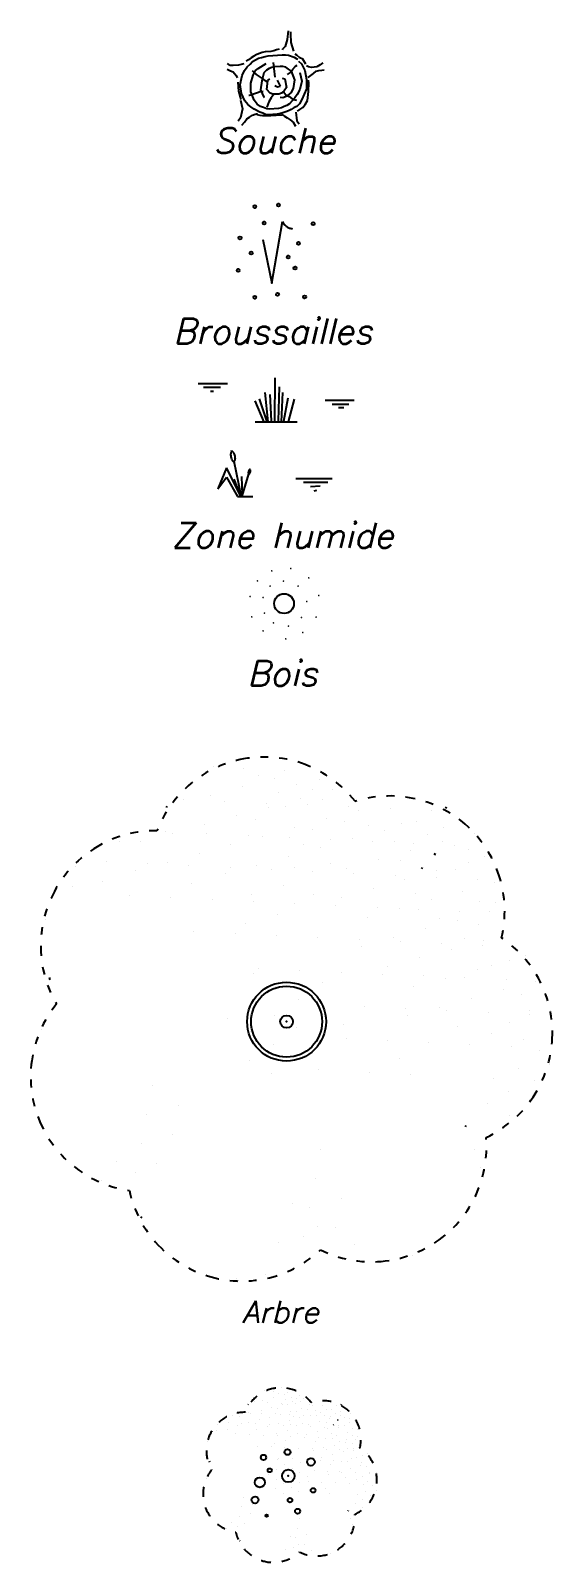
# Model space of a CAD drawing. Header units: metres. Extents: x 9606 to 9900, y 4805 to 4952.
# Drawn here: x 9848.25 to 9854.87, y 4925.73 to 4945.15 of the extents above; entities that cross this region are included whole.
import ezdxf

# ---------------------------------------------------------------- set-up
doc = ezdxf.new("R2010")
doc.units = ezdxf.units.M
doc.header["$LTSCALE"] = 2
doc.header["$PDMODE"] = 32
doc.header["$PDSIZE"] = 0.16
doc.linetypes.add('DOT', pattern=[0.07, 0, -0.07])
doc.layers.add('Végétation', color=3, linetype='Continuous')
doc.layers.add('Végétation texte', color=7, linetype='Continuous')
doc.styles.add('Cotation Alti', font='romans.shx', dxfattribs={"oblique": 13.5, "height": 0.28})

# ---------------------------------------------------------------- blocks, each defined once
blk = doc.blocks.new('Arbre')
for p, q in [((-0.257, 3.346), (-0.257, 3.346)), ((-0.925, 3.239), (-0.925, 3.239)), ((-0.357, 3.123), (-0.357, 3.123)), ((0.132, 3.001), (0.132, 3.001)), ((0.327, 2.942), (0.327, 2.942)), ((0.422, 3.066), (0.422, 3.066)), ((-1.524, 2.714), (-1.513, 2.733)), ((-0.1, 2.903), (-0.1, 2.903)), ((-0.019, 2.731), (-0.019, 2.731)), ((0.46, 2.817), (0.46, 2.817)), ((2.018, 2.703), (2.028, 2.722)), ((-0.393, 2.561), (-0.393, 2.561)), ((0.734, 2.537), (0.734, 2.537)), ((0.323, 2.438), (0.323, 2.438)), ((1.038, 2.492), (1.038, 2.492)), ((1.455, 2.512), (1.455, 2.512)), ((1.785, 2.378), (1.785, 2.378)), ((1.987, 2.467), (1.987, 2.467)), ((-2.118, 2.287), (-2.118, 2.287)), ((0.215, 2.245), (0.215, 2.245)), ((1.374, 2.279), (1.374, 2.279)), ((2.31, 2.185), (2.31, 2.185)), ((-2.677, 1.967), (-2.677, 1.967)), ((0.102, 1.953), (0.102, 1.953)), ((0.56, 2.001), (0.56, 2.001)), ((1.442, 2.038), (1.442, 2.038)), ((1.714, 1.936), (1.725, 1.955)), ((1.891, 2.116), (1.872, 2.126)), ((2.513, 2.096), (2.513, 2.096)), ((-2.33, 1.773), (-2.33, 1.773)), ((-1.203, 1.749), (-1.203, 1.749)), ((2.139, 1.926), (2.139, 1.926)), ((-2.719, 1.712), (-2.719, 1.712)), ((0.344, 1.616), (0.344, 1.616)), ((1.64, 1.623), (1.64, 1.623)), ((2.447, 1.525), (2.447, 1.525)), ((2.644, 1.516), (2.644, 1.516)), ((-3.055, 1.293), (-3.055, 1.293)), ((1.941, 1.302), (1.941, 1.302)), ((2.433, 1.229), (2.433, 1.229)), ((2.256, 1.05), (2.256, 1.05)), ((3.028, 0.845), (3.028, 0.845)), ((2.596, 0.707), (2.596, 0.707)), ((-3.011, 0.559), (-3.002, 0.529)), ((2.974, 0.343), (2.974, 0.343)), ((3.341, 0.137), (3.341, 0.137)), ((-3.101, -0.1), (-3.101, -0.1)), ((2.164, -0.064), (2.164, -0.064)), ((2.595, -0.153), (2.595, -0.153)), ((2.829, -0.006), (2.829, -0.006)), ((3.208, -0.371), (3.208, -0.371)), ((1.432, -0.464), (1.432, -0.464)), ((3.338, -0.545), (3.338, -0.545)), ((2.817, -0.886), (2.817, -0.886)), ((2.553, -1.042), (2.553, -1.042)), ((2.273, -1.315), (2.262, -1.334)), ((2.822, -1.193), (2.822, -1.193)), ((2.376, -1.627), (2.376, -1.627)), ((-2.161, -1.767), (-2.161, -1.767)), ((-1.649, -1.801), (-1.649, -1.801)), ((2.455, -1.848), (2.455, -1.848)), ((-2.351, -2.015), (-2.351, -2.015)), ((0.069, -2.308), (0.069, -2.308)), ((-1.829, -2.485), (-1.849, -2.474)), ((0.392, -2.591), (0.392, -2.591)), ((-0.103, -2.795), (-0.103, -2.795)), ((0.865, -2.831), (0.865, -2.831)), ((1.601, -2.965), (1.601, -2.965)), ((-0.639, -3.254), (-0.639, -3.254))]:
    blk.add_line(p, q)
at = {"color": 0}
for p, q in [((-0.552, 3.206), (-0.552, 3.206)), ((-0.028, 3.181), (-0.028, 3.181)), ((-0.559, 2.977), (-0.559, 2.977)), ((-0.155, 3.087), (-0.155, 3.087)), ((0.581, 2.941), (0.581, 2.941)), ((-1.305, 2.822), (-1.305, 2.822)), ((-0.964, 2.867), (-0.964, 2.867)), ((-0.781, 2.797), (-0.781, 2.797)), ((-0.258, 2.772), (-0.258, 2.772)), ((-0.228, 2.72), (-0.228, 2.72)), ((0.176, 2.83), (0.176, 2.83)), ((0.266, 2.747), (0.266, 2.747)), ((0.789, 2.722), (0.789, 2.722)), ((-0.632, 2.609), (-0.632, 2.609)), ((0.507, 2.573), (0.507, 2.573)), ((0.912, 2.683), (0.912, 2.683)), ((1.313, 2.698), (1.313, 2.698)), ((1.647, 2.537), (1.647, 2.537)), ((1.836, 2.673), (1.836, 2.673)), ((-1.534, 2.413), (-1.534, 2.413)), ((-1.441, 2.388), (-1.441, 2.388)), ((-1.037, 2.499), (-1.037, 2.499)), ((-1.01, 2.388), (-1.01, 2.388)), ((-0.487, 2.363), (-0.487, 2.363)), ((-0.301, 2.352), (-0.301, 2.352)), ((0.037, 2.338), (0.037, 2.338)), ((0.103, 2.462), (0.103, 2.462)), ((1.243, 2.426), (1.243, 2.426)), ((2.383, 2.39), (2.383, 2.39)), ((-1.846, 2.278), (-1.846, 2.278)), ((-0.706, 2.242), (-0.706, 2.242)), ((0.434, 2.205), (0.434, 2.205)), ((0.56, 2.314), (0.56, 2.314)), ((0.839, 2.316), (0.839, 2.316)), ((1.084, 2.289), (1.084, 2.289)), ((1.574, 2.169), (1.574, 2.169)), ((1.607, 2.264), (1.607, 2.264)), ((1.978, 2.279), (1.978, 2.279)), ((2.131, 2.239), (2.131, 2.239)), ((-2.287, 2.029), (-2.287, 2.029)), ((-1.763, 2.004), (-1.763, 2.004)), ((-1.515, 2.021), (-1.515, 2.021)), ((-1.24, 1.979), (-1.24, 1.979)), ((-1.11, 2.131), (-1.11, 2.131)), ((-0.716, 1.954), (-0.716, 1.954)), ((-0.375, 1.984), (-0.375, 1.984)), ((0.03, 2.095), (0.03, 2.095)), ((0.765, 1.948), (0.765, 1.948)), ((1.17, 2.058), (1.17, 2.058)), ((2.31, 2.022), (2.31, 2.022)), ((-1.919, 1.91), (-1.919, 1.91)), ((-0.779, 1.874), (-0.779, 1.874)), ((-0.193, 1.93), (-0.193, 1.93)), ((0.331, 1.905), (0.331, 1.905)), ((0.854, 1.88), (0.854, 1.88)), ((1.378, 1.855), (1.378, 1.855)), ((1.501, 1.801), (1.501, 1.801)), ((1.901, 1.83), (1.901, 1.83)), ((1.905, 1.912), (1.905, 1.912)), ((2.425, 1.805), (2.425, 1.805)), ((2.641, 1.765), (2.641, 1.765)), ((-1.992, 1.595), (-1.992, 1.595)), ((-1.469, 1.57), (-1.469, 1.57)), ((-0.448, 1.617), (-0.448, 1.617)), ((-0.044, 1.727), (-0.044, 1.727)), ((0.692, 1.58), (0.692, 1.58)), ((1.096, 1.691), (1.096, 1.691)), ((2.236, 1.654), (2.236, 1.654)), ((-0.945, 1.546), (-0.945, 1.546)), ((-0.422, 1.521), (-0.422, 1.521)), ((0.102, 1.496), (0.102, 1.496)), ((0.625, 1.471), (0.625, 1.471)), ((1.149, 1.446), (1.149, 1.446)), ((1.427, 1.433), (1.427, 1.433)), ((1.672, 1.421), (1.672, 1.421)), ((1.832, 1.544), (1.832, 1.544)), ((2.196, 1.396), (2.196, 1.396)), ((2.567, 1.397), (2.567, 1.397)), ((-0.522, 1.249), (-0.522, 1.249)), ((-0.117, 1.359), (-0.117, 1.359)), ((1.023, 1.323), (1.023, 1.323)), ((1.758, 1.176), (1.758, 1.176)), ((2.163, 1.287), (2.163, 1.287)), ((-1.175, 1.137), (-1.175, 1.137)), ((-0.651, 1.112), (-0.651, 1.112)), ((-0.128, 1.087), (-0.128, 1.087)), ((0.396, 1.062), (0.396, 1.062)), ((0.919, 1.037), (0.919, 1.037)), ((1.354, 1.066), (1.354, 1.066)), ((1.443, 1.012), (1.443, 1.012)), ((1.966, 0.988), (1.966, 0.988)), ((2.494, 1.029), (2.494, 1.029)), ((0.949, 0.955), (0.949, 0.955)), ((1.685, 0.808), (1.685, 0.808)), ((2.089, 0.919), (2.089, 0.919)), ((2.49, 0.963), (2.49, 0.963)), ((-0.423, 0.608), (-0.423, 0.608)), ((-0.357, 0.678), (-0.357, 0.678)), ((0.166, 0.653), (0.166, 0.653)), ((0.69, 0.628), (0.69, 0.628)), ((1.213, 0.604), (1.213, 0.604)), ((1.28, 0.698), (1.28, 0.698)), ((2.42, 0.662), (2.42, 0.662)), ((2.825, 0.772), (2.825, 0.772)), ((-0.137, 0.447), (-0.137, 0.447)), ((0.453, 0.493), (0.453, 0.493)), ((1.612, 0.441), (1.612, 0.441)), ((1.737, 0.579), (1.737, 0.579)), ((2.016, 0.551), (2.016, 0.551)), ((2.26, 0.554), (2.26, 0.554)), ((2.751, 0.404), (2.751, 0.404)), ((2.784, 0.529), (2.784, 0.529)), ((3.156, 0.515), (3.156, 0.515)), ((-0.441, 0.241), (-0.441, 0.241)), ((0.149, 0.287), (0.149, 0.287)), ((0.984, 0.195), (0.984, 0.195)), ((2.347, 0.294), (2.347, 0.294)), ((-0.744, 0.035), (-0.744, 0.035)), ((-0.155, 0.081), (-0.155, 0.081)), ((0.435, 0.126), (0.435, 0.126)), ((1.508, 0.17), (1.508, 0.17)), ((1.538, 0.073), (1.538, 0.073)), ((1.943, 0.183), (1.943, 0.183)), ((2.031, 0.145), (2.031, 0.145)), ((2.555, 0.12), (2.555, 0.12)), ((3.078, 0.095), (3.078, 0.095)), ((3.083, 0.147), (3.083, 0.147)), ((-0.458, -0.125), (-0.458, -0.125)), ((0.132, -0.08), (0.132, -0.08)), ((0.721, -0.034), (0.721, -0.034)), ((-0.172, -0.286), (-0.172, -0.286)), ((0.418, -0.24), (0.418, -0.24)), ((0.755, -0.214), (0.755, -0.214)), ((1.278, -0.239), (1.278, -0.239)), ((1.802, -0.264), (1.802, -0.264)), ((2.325, -0.289), (2.325, -0.289)), ((2.849, -0.314), (2.849, -0.314)), ((3.009, -0.221), (3.009, -0.221)), ((-0.476, -0.491), (-0.476, -0.491)), ((0.114, -0.446), (0.114, -0.446)), ((-0.189, -0.652), (-0.189, -0.652)), ((0.4, -0.607), (0.4, -0.607)), ((1.049, -0.648), (1.049, -0.648)), ((1.573, -0.673), (1.573, -0.673)), ((2.619, -0.722), (2.619, -0.722)), ((2.936, -0.588), (2.936, -0.588)), ((3.143, -0.747), (3.143, -0.747)), ((-1.697, -0.811), (-1.697, -0.811)), ((-1.366, -1.068), (-1.366, -1.068)), ((-1.771, -1.179), (-1.771, -1.179)), ((-1.844, -1.546), (-1.844, -1.546)), ((-1.44, -1.436), (-1.44, -1.436)), ((0.436, -1.619), (0.436, -1.619)), ((-1.918, -1.914), (-1.918, -1.914)), ((0.362, -1.987), (0.362, -1.987)), ((0.693, -2.244), (0.693, -2.244)), ((0.289, -2.355), (0.289, -2.355)), ((0.62, -2.612), (0.62, -2.612)), ((0.216, -2.722), (0.216, -2.722)), ((-0.262, -3.201), (-0.262, -3.201))]:
    blk.add_line(p, q, dxfattribs=at)
at = {"linetype": 'DOT'}
for p, q in [((0.867, 2.793), (0.867, 2.793)), ((2.725, 1.064), (2.725, 1.064)), ((-2.916, 0.224), (-2.916, 0.224)), ((2.53, -1.467), (2.53, -1.467)), ((-1.993, -2.141), (-1.993, -2.141)), ((0.431, -2.893), (0.431, -2.893))]:
    blk.add_line(p, q, dxfattribs=at)
for radius in [0.5, 0.45]:
    blk.add_circle((0, 0), radius)
for centre, start, end in [((-0.282, 1.897), 100.3566, 129.6679), ((-0.282, 1.897), 69.1606, 100.3566), ((-0.282, 1.897), 37.9646, 69.1606), ((-0.282, 1.897), 129.6679, 158.9792), ((1.307, 1.403), 78.2393, 107.5506), ((1.307, 1.403), 48.9281, 78.2393), ((-1.659, 0.962), 89.3931, 120.5892), ((1.307, 1.403), 17.732, 48.9281), ((-1.659, 0.962), 120.5892, 151.7852), ((1.307, 1.403), 346.536, 17.732), ((-1.659, 0.962), 151.7852, 181.0965), ((1.912, -0.147), 26.8108, 56.1221), ((-1.659, 0.962), 181.0965, 210.4078), ((1.912, -0.147), 357.4995, 26.8108), ((-1.786, -0.697), 140.8217, 172.0177), ((1.912, -0.147), 326.3035, 357.4995), ((-1.786, -0.697), 172.0177, 203.2138), ((1.912, -0.147), 295.1074, 326.3035), ((-1.786, -0.697), 203.2138, 232.5251), ((1.077, -1.586), 335.3822, 4.6935), ((-1.786, -0.697), 232.5251, 261.8363), ((-0.568, -1.831), 192.2503, 223.4463), ((1.077, -1.586), 306.0709, 335.3822), ((-0.568, -1.831), 223.4463, 254.6423), ((-0.568, -1.831), 283.9536, 313.2649), ((1.077, -1.586), 243.6788, 274.8749), ((1.077, -1.586), 274.8749, 306.0709), ((-0.568, -1.831), 254.6423, 283.9536)]:
    blk.add_arc(centre, 1.458, start, end, dxfattribs=at)
blk.add_point((0, 0))
blk = doc.blocks.new('A$C36B378E3')
for centre, radius in [((-0.15435, 0.41328), 0.000001), ((0.08694, 0.44604), 0.000001), ((-0.33642, 0.28728), 0.000001), ((-0.17703, 0.21987), 0.000001), ((-0.0063, 0.28476), 0.000001), ((0.17955, 0.2205), 0.000001), ((0.31311, 0.3276), 0.000001), ((-0.42966, 0.08946), 0.000001), ((-0.26586, 0.07623), 0.000001), ((0, 0), 0.12492), ((0.28791, 0.02646), 0.000001), ((0.43974, 0.10206), 0.000001), ((-0.40698, -0.16758), 0.000001), ((-0.24696, -0.12096), 0.000001), ((0.22176, -0.17451), 0.000001), ((0.40698, -0.17073), 0.000001), ((-0.26523, -0.34398), 0.000001), ((-0.13545, -0.24318), 0.000001), ((0.05796, -0.28602), 0.000001), ((0.23625, -0.36477), 0.000001), ((0.02457, -0.44793), 0.000001)]:
    blk.add_circle(centre, radius)
blk = doc.blocks.new('A$C00E3708B')
at = {"color": 4}
for p, q in [((-0.024, 0.276), (-0.018, 0.828)), ((-0.995, 0.755), (-0.625, 0.755)), ((-0.928, 0.707), (-0.71, 0.707)), ((-0.837, 0.658), (-0.801, 0.658)), ((-0.109, 0.27), (-0.145, 0.64)), ((-0.066, 0.282), (-0.084, 0.616)), ((0.025, 0.282), (0.037, 0.713)), ((0.061, 0.27), (0.08, 0.64)), ((-0.157, 0.264), (-0.273, 0.537)), ((-0.121, 0.27), (-0.218, 0.561)), ((0.092, 0.276), (0.146, 0.573)), ((0.152, 0.27), (0.225, 0.555)), ((0.614, 0.543), (0.984, 0.543)), ((0.705, 0.494), (0.917, 0.494)), ((0.784, 0.452), (0.851, 0.452)), ((-0.273, 0.27), (0.262, 0.27)), ((-0.57, -0.11), (-0.573, -0.096)), ((-0.637, -0.313), (-0.746, -0.58)), ((-0.455, -0.671), (-0.637, -0.313)), ((-0.449, -0.665), (-0.54, -0.234)), ((-0.746, -0.58), (-0.637, -0.434)), ((-0.637, -0.434), (-0.497, -0.677)), ((-0.455, -0.671), (-0.54, -0.459)), ((-0.431, -0.659), (-0.443, -0.422)), ((-0.437, -0.671), (-0.352, -0.392)), ((0.243, -0.447), (0.705, -0.447)), ((0.34, -0.495), (0.65, -0.495)), ((0.431, -0.55), (0.553, -0.544)), ((-0.497, -0.677), (-0.303, -0.677)), ((0.474, -0.604), (0.51, -0.598))]:
    blk.add_line(p, q, dxfattribs=at)
for centre, major_axis, start_param, end_param in [((-0.495, -0.149), (-0.0626, 0.0626), 0.574509, 0.803926), ((-0.433, -0.147), (-0.106, 0.106), 0.803926, 0.979812), ((-0.536, -0.14), (-0.0332, 0.0332), 0.176812, 0.574509), ((-0.433, -0.147), (0.106, 0.106), 2.550608, 2.726493), ((-0.564, -0.121), (0.00923, 0.00923), 0.979812, 1.747608), ((-0.564, -0.121), (-0.00923, 0.00923), -1.358781, -0.590985), ((-0.582, -0.149), (-0.0332, 0.0332), 4.526707, 4.924404), ((-0.616, -0.172), (-0.0626, 0.0626), 4.29729, 4.526707), ((-0.674, -0.195), (-0.106, 0.106), 4.121404, 4.29729), ((-0.674, -0.195), (-0.106, 0.106), 3.945519, 4.121404), ((-0.612, -0.194), (-0.0626, 0.0626), 3.716102, 3.945519), ((-0.491, -0.17), (-0.0626, 0.0626), 1.155697, 1.385115), ((-0.525, -0.193), (0.0332, 0.0332), 2.955911, 3.353608), ((-0.544, -0.222), (-0.00923, 0.00923), 1.782811, 2.550608), ((-0.544, -0.222), (0.00923, 0.00923), 4.121404, 4.889201), ((-0.571, -0.202), (-0.0332, 0.0332), 3.318405, 3.716102), ((-0.289, -0.378), (-0.05, 0.05), 0.528673, 0.703724), ((-0.318, -0.376), (0.0294, 0.0294), 2.27452, 2.503016), ((-0.338, -0.379), (-0.0156, 0.0156), 0.932219, 1.329246), ((-0.289, -0.378), (-0.05, 0.05), 0.353623, 0.528673), ((-0.316, -0.366), (-0.0294, 0.0294), 0.125127, 0.353623), ((-0.331, -0.354), (-0.0156, 0.0156), -0.2719, 0.125127), ((-0.359, -0.373), (-0.0156, 0.0156), 2.869693, 3.26672), ((-0.339, -0.34), (-0.00429, 0.00429), -1.042123, -0.2719), ((-0.375, -0.361), (-0.0294, 0.0294), 3.26672, 3.495215), ((-0.339, -0.34), (0.00429, 0.00429), 6.041635, 6.811858), ((-0.401, -0.349), (-0.05, 0.05), 3.495215, 3.670266), ((-0.353, -0.349), (-0.0156, 0.0156), 4.073812, 4.470839), ((-0.401, -0.349), (-0.05, 0.05), 3.670266, 3.845316), ((-0.372, -0.351), (-0.0294, 0.0294), 3.845316, 4.073812), ((-0.351, -0.387), (0.00429, 0.00429), 2.900042, 3.670266), ((-0.351, -0.387), (0.00429, 0.00429), 3.670266, 4.440489)]:
    blk.add_ellipse(centre, major_axis=major_axis, ratio=1, start_param=start_param, end_param=end_param, dxfattribs=at)
blk = doc.blocks.new('A$C38D41F5F')
blk.add_lwpolyline([(-0.115, 0.552), (0, 0), (0.135, 0.78)])
blk.add_lwpolyline([(0.135, 0.78, 0.070153), (0.157, 0.744, 0.070153), (0.189, 0.715, 0.065345), (0.225, 0.697, 0.065345), (0.263, 0.688)], format="xyb")
for centre in [(-0.215, 0.969), (0.085, 0.988), (-0.097, 0.76), (-0.404, 0.571), (0.524, 0.753), (-0.262, 0.381), (0.339, 0.502), (0.207, 0.329), (0.294, 0.189), (-0.428, 0.159), (-0.215, -0.18), (0.072, -0.144), (0.416, -0.176)]:
    blk.add_circle(centre, 0.0191)
blk = doc.blocks.new('A$C05EC447C')
for p, q in [((-0.308, 1.08), (-0.308, 1.08)), ((-0.119, 1.041), (-0.119, 1.041)), ((-0.086, 1.115), (-0.086, 1.115)), ((0.044, 1), (0.044, 1)), ((0.109, 0.981), (0.109, 0.981)), ((0.141, 1.022), (0.141, 1.022)), ((-0.508, 0.905), (-0.504, 0.911)), ((-0.131, 0.854), (-0.131, 0.854)), ((-0.033, 0.968), (-0.033, 0.968)), ((-0.006, 0.91), (-0.006, 0.91)), ((0.108, 0.813), (0.108, 0.813)), ((0.153, 0.939), (0.153, 0.939)), ((0.244, 0.846), (0.244, 0.846)), ((0.346, 0.831), (0.346, 0.831)), ((0.485, 0.838), (0.485, 0.838)), ((0.595, 0.793), (0.595, 0.793)), ((0.662, 0.823), (0.662, 0.823)), ((0.672, 0.901), (0.676, 0.908)), ((-0.892, 0.656), (-0.892, 0.656)), ((-0.777, 0.591), (-0.777, 0.591)), ((-0.706, 0.762), (-0.706, 0.762)), ((-0.401, 0.583), (-0.401, 0.583)), ((0.034, 0.651), (0.034, 0.651)), ((0.072, 0.748), (0.072, 0.748)), ((0.186, 0.667), (0.186, 0.667)), ((0.458, 0.76), (0.458, 0.76)), ((0.481, 0.68), (0.481, 0.68)), ((0.571, 0.646), (0.575, 0.652)), ((0.63, 0.705), (0.624, 0.709)), ((0.713, 0.642), (0.713, 0.642)), ((0.77, 0.728), (0.77, 0.728)), ((0.838, 0.699), (0.838, 0.699)), ((-1.019, 0.431), (-1.019, 0.431)), ((-0.906, 0.571), (-0.906, 0.571)), ((0.114, 0.539), (0.114, 0.539)), ((0.547, 0.541), (0.547, 0.541)), ((0.647, 0.434), (0.647, 0.434)), ((0.811, 0.41), (0.811, 0.41)), ((0.815, 0.509), (0.815, 0.509)), ((0.881, 0.505), (0.881, 0.505)), ((0.752, 0.35), (0.752, 0.35)), ((0.865, 0.236), (0.865, 0.236)), ((1.009, 0.282), (1.009, 0.282)), ((-1.004, 0.186), (-1.001, 0.176)), ((0.991, 0.114), (0.991, 0.114)), ((1.113, 0.046), (1.113, 0.046)), ((-1.034, -0.033), (-1.034, -0.033)), ((0.477, -0.155), (0.477, -0.155)), ((0.721, -0.021), (0.721, -0.021)), ((0.865, -0.051), (0.865, -0.051)), ((0.943, -0.002), (0.943, -0.002)), ((1.069, -0.123), (1.069, -0.123)), ((1.113, -0.181), (1.113, -0.181)), ((0.851, -0.347), (0.851, -0.347)), ((0.939, -0.295), (0.939, -0.295)), ((0.757, -0.438), (0.754, -0.445)), ((0.792, -0.542), (0.792, -0.542)), ((0.941, -0.398), (0.941, -0.398)), ((-0.784, -0.671), (-0.784, -0.671)), ((-0.721, -0.589), (-0.721, -0.589)), ((-0.55, -0.6), (-0.55, -0.6)), ((0.023, -0.769), (0.023, -0.769)), ((0.818, -0.616), (0.818, -0.616)), ((-0.61, -0.828), (-0.616, -0.824)), ((-0.034, -0.931), (-0.034, -0.931)), ((0.13, -0.863), (0.13, -0.863)), ((0.288, -0.943), (0.288, -0.943)), ((-0.213, -1.084), (-0.213, -1.084)), ((0.533, -0.988), (0.533, -0.988))]:
    blk.add_line(p, q)
at = {"color": 0}
for p, q in [((-0.186, 0.993), (-0.186, 0.993)), ((-0.184, 1.069), (-0.184, 1.069)), ((-0.052, 1.029), (-0.052, 1.029)), ((-0.01, 1.061), (-0.01, 1.061)), ((0.194, 0.98), (0.194, 0.98)), ((-0.511, 0.805), (-0.511, 0.805)), ((-0.481, 0.796), (-0.481, 0.796)), ((-0.435, 0.941), (-0.435, 0.941)), ((-0.346, 0.833), (-0.346, 0.833)), ((-0.337, 0.796), (-0.337, 0.796)), ((-0.321, 0.956), (-0.321, 0.956)), ((-0.26, 0.933), (-0.26, 0.933)), ((-0.211, 0.87), (-0.211, 0.87)), ((-0.162, 0.788), (-0.162, 0.788)), ((-0.101, 0.784), (-0.101, 0.784)), ((-0.086, 0.924), (-0.086, 0.924)), ((-0.076, 0.907), (-0.076, 0.907)), ((0.012, 0.78), (0.012, 0.78)), ((0.034, 0.821), (0.034, 0.821)), ((0.059, 0.944), (0.059, 0.944)), ((0.089, 0.916), (0.089, 0.916)), ((0.169, 0.858), (0.169, 0.858)), ((0.263, 0.908), (0.263, 0.908)), ((0.304, 0.895), (0.304, 0.895)), ((0.414, 0.809), (0.414, 0.809)), ((0.438, 0.899), (0.438, 0.899)), ((0.549, 0.846), (0.549, 0.846)), ((0.612, 0.891), (0.612, 0.891)), ((0.794, 0.797), (0.794, 0.797)), ((-0.762, 0.677), (-0.762, 0.677)), ((-0.64, 0.637), (-0.64, 0.637)), ((-0.615, 0.759), (-0.615, 0.759)), ((-0.588, 0.668), (-0.588, 0.668)), ((-0.505, 0.674), (-0.505, 0.674)), ((-0.413, 0.66), (-0.413, 0.66)), ((-0.37, 0.711), (-0.37, 0.711)), ((-0.26, 0.625), (-0.26, 0.625)), ((-0.239, 0.652), (-0.239, 0.652)), ((-0.235, 0.747), (-0.235, 0.747)), ((-0.125, 0.662), (-0.125, 0.662)), ((-0.064, 0.643), (-0.064, 0.643)), ((0.01, 0.698), (0.01, 0.698)), ((0.11, 0.635), (0.11, 0.635)), ((0.145, 0.735), (0.145, 0.735)), ((0.187, 0.771), (0.187, 0.771)), ((0.255, 0.65), (0.255, 0.65)), ((0.279, 0.772), (0.279, 0.772)), ((0.285, 0.627), (0.285, 0.627)), ((0.361, 0.763), (0.361, 0.763)), ((0.39, 0.686), (0.39, 0.686)), ((0.459, 0.619), (0.459, 0.619)), ((0.5, 0.601), (0.5, 0.601)), ((0.525, 0.723), (0.525, 0.723)), ((0.536, 0.755), (0.536, 0.755)), ((0.634, 0.61), (0.634, 0.61)), ((0.635, 0.637), (0.635, 0.637)), ((0.659, 0.76), (0.659, 0.76)), ((0.71, 0.746), (0.71, 0.746)), ((0.77, 0.674), (0.77, 0.674)), ((0.808, 0.602), (0.808, 0.602)), ((0.88, 0.588), (0.88, 0.588)), ((-0.664, 0.532), (-0.664, 0.532)), ((-0.49, 0.524), (-0.49, 0.524)), ((-0.315, 0.515), (-0.315, 0.515)), ((-0.174, 0.416), (-0.174, 0.416)), ((-0.15, 0.539), (-0.15, 0.539)), ((-0.141, 0.507), (-0.141, 0.507)), ((-0.039, 0.453), (-0.039, 0.453)), ((-0.015, 0.576), (-0.015, 0.576)), ((0.034, 0.499), (0.034, 0.499)), ((0.208, 0.491), (0.208, 0.491)), ((0.23, 0.527), (0.23, 0.527)), ((0.341, 0.441), (0.341, 0.441)), ((0.365, 0.564), (0.365, 0.564)), ((0.383, 0.482), (0.383, 0.482)), ((0.476, 0.478), (0.476, 0.478)), ((0.557, 0.474), (0.557, 0.474)), ((0.586, 0.392), (0.586, 0.392)), ((0.61, 0.515), (0.61, 0.515)), ((0.721, 0.429), (0.721, 0.429)), ((0.732, 0.466), (0.732, 0.466)), ((0.745, 0.552), (0.745, 0.552)), ((0.856, 0.466), (0.856, 0.466)), ((-0.392, 0.379), (-0.392, 0.379)), ((-0.217, 0.371), (-0.217, 0.371)), ((-0.141, 0.203), (-0.141, 0.203)), ((-0.119, 0.226), (-0.119, 0.226)), ((-0.043, 0.363), (-0.043, 0.363)), ((0.055, 0.218), (0.055, 0.218)), ((0.132, 0.354), (0.132, 0.354)), ((0.23, 0.21), (0.23, 0.21)), ((0.306, 0.346), (0.306, 0.346)), ((0.316, 0.319), (0.316, 0.319)), ((0.404, 0.201), (0.404, 0.201)), ((0.427, 0.233), (0.427, 0.233)), ((0.451, 0.355), (0.451, 0.355)), ((0.481, 0.338), (0.481, 0.338)), ((0.562, 0.27), (0.562, 0.27)), ((0.655, 0.329), (0.655, 0.329)), ((0.696, 0.306), (0.696, 0.306)), ((0.807, 0.221), (0.807, 0.221)), ((0.83, 0.321), (0.83, 0.321)), ((0.831, 0.343), (0.831, 0.343)), ((0.942, 0.258), (0.942, 0.258)), ((-0.248, 0.012), (-0.248, 0.012)), ((-0.147, 0.081), (-0.147, 0.081)), ((-0.052, 0.027), (-0.052, 0.027)), ((-0.046, 0.149), (-0.046, 0.149)), ((0.05, 0.096), (0.05, 0.096)), ((0.145, 0.042), (0.145, 0.042)), ((0.151, 0.164), (0.151, 0.164)), ((0.328, 0.065), (0.328, 0.065)), ((0.502, 0.057), (0.502, 0.057)), ((0.513, 0.024), (0.513, 0.024)), ((0.537, 0.147), (0.537, 0.147)), ((0.579, 0.193), (0.579, 0.193)), ((0.647, 0.061), (0.647, 0.061)), ((0.672, 0.184), (0.672, 0.184)), ((0.677, 0.049), (0.677, 0.049)), ((0.753, 0.185), (0.753, 0.185)), ((0.782, 0.098), (0.782, 0.098)), ((0.851, 0.04), (0.851, 0.04)), ((0.917, 0.135), (0.917, 0.135)), ((0.928, 0.176), (0.928, 0.176)), ((1.026, 0.032), (1.026, 0.032)), ((1.027, 0.049), (1.027, 0.049)), ((1.052, 0.172), (1.052, 0.172)), ((-0.159, -0.164), (-0.159, -0.164)), ((-0.153, -0.041), (-0.153, -0.041)), ((-0.057, -0.095), (-0.057, -0.095)), ((0.038, -0.148), (0.038, -0.148)), ((0.044, -0.026), (0.044, -0.026)), ((0.139, -0.08), (0.139, -0.08)), ((0.24, -0.011), (0.24, -0.011)), ((0.251, -0.071), (0.251, -0.071)), ((0.426, -0.079), (0.426, -0.079)), ((0.6, -0.088), (0.6, -0.088)), ((0.775, -0.096), (0.775, -0.096)), ((0.949, -0.104), (0.949, -0.104)), ((1.003, -0.073), (1.003, -0.073)), ((-0.566, -0.27), (-0.566, -0.27)), ((-0.456, -0.356), (-0.456, -0.356)), ((-0.063, -0.217), (-0.063, -0.217)), ((0.133, -0.202), (0.133, -0.202)), ((0.35, -0.216), (0.35, -0.216)), ((0.524, -0.224), (0.524, -0.224)), ((0.873, -0.241), (0.873, -0.241)), ((0.978, -0.196), (0.978, -0.196)), ((1.048, -0.249), (1.048, -0.249)), ((-0.615, -0.515), (-0.615, -0.515)), ((-0.59, -0.393), (-0.59, -0.393)), ((-0.48, -0.478), (-0.48, -0.478)), ((0.145, -0.539), (0.145, -0.539)), ((-0.639, -0.638), (-0.639, -0.638)), ((0.121, -0.662), (0.121, -0.662)), ((0.231, -0.748), (0.231, -0.748)), ((0.072, -0.907), (0.072, -0.907)), ((0.096, -0.785), (0.096, -0.785)), ((0.207, -0.87), (0.207, -0.87)), ((-0.088, -1.067), (-0.088, -1.067))]:
    blk.add_line(p, q, dxfattribs=at)
at = {"linetype": 'DOT'}
for p, q in [((0.289, 0.931), (0.289, 0.931)), ((0.908, 0.355), (0.908, 0.355)), ((-0.972, 0.075), (-0.972, 0.075)), ((0.843, -0.489), (0.843, -0.489)), ((-0.665, -0.713), (-0.665, -0.713)), ((0.144, -0.964), (0.144, -0.964))]:
    blk.add_line(p, q, dxfattribs=at)
for centre, radius in [((-0.315, 0.235), 0.0337), ((-0.011, 0.303), 0.0368), ((0.286, 0.178), 0.0481), ((-0.236, 0.071), 0.0253), ((-0.361, -0.082), 0.0632), ((0.314, -0.182), 0.0288), ((-0.422, -0.304), 0.0434), ((0.021, -0.307), 0.0288), ((-0.275, -0.504), 0.0147), ((0.118, -0.447), 0.0319)]:
    blk.add_circle(centre, radius)
for centre, start, end in [((-0.094, 0.632), 129.6679, 158.9792), ((-0.094, 0.632), 100.3566, 129.6679), ((-0.094, 0.632), 69.1606, 100.3566), ((-0.094, 0.632), 37.9646, 69.1606), ((-0.553, 0.321), 89.3931, 120.5892), ((0.435, 0.468), 78.2393, 107.5506), ((0.435, 0.468), 48.9281, 78.2393), ((0.435, 0.468), 17.732, 48.9281), ((-0.553, 0.321), 120.5892, 151.7852), ((0.435, 0.468), 346.536, 17.732), ((-0.553, 0.321), 151.7852, 181.0965), ((-0.553, 0.321), 181.0965, 210.4078), ((0.637, -0.049), 26.8108, 56.1221), ((-0.595, -0.232), 140.8217, 172.0177), ((0.637, -0.049), 357.4995, 26.8108), ((-0.595, -0.232), 172.0177, 203.2138), ((0.637, -0.049), 326.3035, 357.4995), ((0.637, -0.049), 295.1074, 326.3035), ((-0.595, -0.232), 203.2138, 232.5251), ((0.359, -0.529), 335.3822, 4.6935), ((-0.595, -0.232), 232.5251, 261.8363), ((-0.19, -0.61), 192.2503, 223.4463), ((0.359, -0.529), 306.0709, 335.3822), ((-0.19, -0.61), 223.4463, 254.6423), ((-0.19, -0.61), 283.9536, 313.2649), ((0.359, -0.529), 243.6788, 274.8749), ((0.359, -0.529), 274.8749, 306.0709), ((-0.19, -0.61), 254.6423, 283.9536)]:
    blk.add_arc(centre, 0.486, start, end, dxfattribs=at)
blk.add_point((0, 0))
blk = doc.blocks.new('souche')
at = {"layer": 'Végétation', "color": 34}
for p, q in [((0.14, 0.681), (0.127, 0.568)), ((0.171, 0.642), (0.17, 0.666)), ((0.176, 0.53), (0.171, 0.642)), ((-0.225, 0.393), (-0.259, 0.38)), ((-0.191, 0.406), (-0.225, 0.393)), ((-0.152, 0.412), (-0.191, 0.406)), ((-0.083, 0.417), (-0.152, 0.412)), ((-0.045, 0.427), (-0.083, 0.417)), ((-0.011, 0.44), (-0.045, 0.427)), ((0.024, 0.445), (-0.011, 0.44)), ((0.066, 0.445), (0.06, 0.437)), ((0.098, 0.482), (0.066, 0.445)), ((0.127, 0.568), (0.098, 0.482)), ((0.208, 0.42), (0.176, 0.53)), ((-0.596, 0.24), (-0.629, 0.266)), ((-0.561, 0.239), (-0.596, 0.24)), ((-0.491, 0.244), (-0.561, 0.239)), ((-0.457, 0.254), (-0.491, 0.244)), ((-0.422, 0.26), (-0.457, 0.254)), ((-0.416, 0.176), (-0.381, 0.224)), ((-0.363, 0.313), (-0.396, 0.293)), ((-0.381, 0.224), (-0.345, 0.258)), ((-0.329, 0.336), (-0.363, 0.313)), ((-0.345, 0.258), (-0.312, 0.289)), ((-0.296, 0.356), (-0.329, 0.336)), ((-0.312, 0.289), (-0.275, 0.312)), ((-0.259, 0.38), (-0.296, 0.356)), ((-0.276, 0.176), (-0.243, 0.202)), ((-0.275, 0.312), (-0.238, 0.332)), ((-0.243, 0.202), (-0.209, 0.222)), ((-0.238, 0.332), (-0.2, 0.342)), ((-0.209, 0.222), (-0.176, 0.242)), ((-0.2, 0.342), (-0.155, 0.352)), ((-0.176, 0.242), (-0.139, 0.266)), ((-0.155, 0.352), (-0.117, 0.362)), ((-0.103, 0.202), (-0.136, 0.182)), ((-0.117, 0.362), (0.064, 0.375)), ((-0.068, 0.215), (-0.103, 0.202)), ((-0.034, 0.224), (-0.068, 0.215)), ((-0.04, 0.203), (-0.048, 0.276)), ((-0.025, 0.092), (-0.04, 0.203)), ((0.036, 0.229), (-0.034, 0.224)), ((0.071, 0.228), (0.036, 0.229)), ((0.064, 0.375), (0.103, 0.374)), ((0.107, 0.217), (0.071, 0.228)), ((0.103, 0.374), (0.141, 0.37)), ((0.143, 0.195), (0.107, 0.217)), ((0.141, 0.37), (0.213, 0.347)), ((0.18, 0.166), (0.143, 0.195)), ((0.167, 0.151), (0.199, 0.195)), ((0.199, 0.195), (0.232, 0.232)), ((0.213, 0.347), (0.25, 0.325)), ((0.25, 0.37), (0.228, 0.383)), ((0.232, 0.232), (0.252, 0.244)), ((0.287, 0.338), (0.25, 0.37)), ((0.25, 0.325), (0.261, 0.319)), ((0.269, 0.295), (0.307, 0.262)), ((0.324, 0.32), (0.287, 0.338)), ((0.307, 0.262), (0.348, 0.178)), ((0.363, 0.256), (0.324, 0.32)), ((0.397, 0.223), (0.372, 0.235)), ((0.433, 0.215), (0.397, 0.223)), ((0.468, 0.218), (0.433, 0.215)), ((0.502, 0.224), (0.468, 0.218)), ((0.543, 0.247), (0.502, 0.224)), ((0.576, 0.274), (0.543, 0.247)), ((-0.635, 0.192), (-0.595, 0.171)), ((-0.595, 0.171), (-0.559, 0.159)), ((-0.559, 0.159), (-0.52, 0.113)), ((-0.52, 0.113), (-0.508, 0.082)), ((-0.501, 0.03), (-0.492, -0.085)), ((-0.47, -0.003), (-0.447, 0.111)), ((-0.447, 0.111), (-0.416, 0.176)), ((-0.335, 0.017), (-0.307, 0.117)), ((-0.334, -0.095), (-0.335, 0.017)), ((-0.299, 0.156), (-0.314, 0.173)), ((-0.307, 0.117), (-0.276, 0.176)), ((-0.262, 0.127), (-0.299, 0.156)), ((-0.225, 0.102), (-0.262, 0.127)), ((-0.188, 0.073), (-0.225, 0.102)), ((-0.197, 0.045), (-0.213, -0.069)), ((-0.169, 0.145), (-0.197, 0.045)), ((-0.151, 0.044), (-0.188, 0.073)), ((-0.136, 0.182), (-0.169, 0.145)), ((-0.115, 0.026), (-0.151, 0.044)), ((-0.133, -0.063), (-0.12, 0.05)), ((-0.12, 0.05), (-0.093, 0.069)), ((0.04, -0.023), (0.002, 0.055)), ((0.061, 0.077), (0.096, 0.072)), ((0.096, 0.072), (0.118, -0.038)), ((0.131, 0.127), (0.167, 0.151)), ((0.223, 0.06), (0.18, 0.166)), ((0.206, -0.053), (0.223, 0.06)), ((0.312, 0.042), (0.284, -0.065)), ((0.287, 0.152), (0.312, 0.042)), ((0.348, 0.178), (0.37, 0.064)), ((0.37, 0.064), (0.371, -0.055)), ((0.393, 0.086), (0.426, 0.113)), ((0.398, 0.02), (0.395, 0.055)), ((0.395, -0.092), (0.398, 0.02)), ((0.426, 0.113), (0.459, 0.14)), ((0.459, 0.14), (0.492, 0.167)), ((0.492, 0.167), (0.527, 0.176)), ((0.527, 0.176), (0.565, 0.182)), ((0.565, 0.182), (0.596, 0.185)), ((-0.492, -0.085), (-0.46, -0.191)), ((-0.452, -0.114), (-0.47, -0.003)), ((-0.41, -0.209), (-0.452, -0.114)), ((-0.355, -0.142), (-0.362, -0.142)), ((-0.321, -0.132), (-0.355, -0.142)), ((-0.291, -0.2), (-0.334, -0.095)), ((-0.287, -0.12), (-0.321, -0.132)), ((-0.249, -0.106), (-0.287, -0.12)), ((-0.215, -0.093), (-0.249, -0.106)), ((-0.18, -0.091), (-0.215, -0.093)), ((-0.213, -0.069), (-0.172, -0.16)), ((-0.172, -0.16), (-0.168, -0.167)), ((-0.091, -0.109), (-0.133, -0.063)), ((-0.076, -0.171), (-0.108, -0.219)), ((-0.055, -0.124), (-0.091, -0.109)), ((-0.041, -0.12), (-0.076, -0.171)), ((-0.016, -0.125), (-0.055, -0.124)), ((-0.031, -0.014), (0.005, -0.032)), ((0.019, -0.122), (-0.016, -0.125)), ((0.005, -0.032), (0.04, -0.023)), ((0.053, -0.11), (0.019, -0.122)), ((0.035, -0.163), (0.071, -0.168)), ((0.086, -0.083), (0.053, -0.11)), ((0.071, -0.168), (0.105, -0.155)), ((0.072, -0.08), (0.11, -0.133)), ((0.118, -0.038), (0.086, -0.083)), ((0.105, -0.155), (0.139, -0.135)), ((0.11, -0.133), (0.15, -0.152)), ((0.139, -0.135), (0.175, -0.108)), ((0.15, -0.152), (0.187, -0.181)), ((0.175, -0.108), (0.206, -0.053)), ((0.187, -0.181), (0.227, -0.195)), ((0.222, -0.171), (0.189, -0.208)), ((0.254, -0.13), (0.222, -0.171)), ((0.284, -0.065), (0.254, -0.13)), ((0.311, -0.193), (0.28, -0.248)), ((0.371, -0.055), (0.311, -0.193)), ((0.385, -0.205), (0.395, -0.092)), ((-0.467, -0.199), (-0.441, -0.309)), ((-0.441, -0.309), (-0.465, -0.423)), ((-0.372, -0.255), (-0.41, -0.209)), ((-0.335, -0.284), (-0.372, -0.255)), ((-0.294, -0.313), (-0.335, -0.284)), ((-0.316, -0.391), (-0.282, -0.378)), ((-0.221, -0.35), (-0.294, -0.313)), ((-0.253, -0.25), (-0.291, -0.2)), ((-0.282, -0.378), (-0.248, -0.369)), ((-0.258, -0.38), (-0.222, -0.392)), ((-0.212, -0.279), (-0.253, -0.25)), ((-0.185, -0.365), (-0.221, -0.35)), ((-0.173, -0.294), (-0.212, -0.279)), ((-0.149, -0.38), (-0.185, -0.365)), ((-0.133, -0.308), (-0.173, -0.294)), ((-0.11, -0.384), (-0.149, -0.38)), ((-0.098, -0.313), (-0.133, -0.308)), ((-0.108, -0.219), (-0.131, -0.287)), ((-0.002, -0.376), (-0.11, -0.384)), ((0.017, -0.305), (-0.098, -0.313)), ((-0.081, -0.396), (0.058, -0.386)), ((0.036, -0.37), (-0.002, -0.376)), ((0.052, -0.295), (0.017, -0.305)), ((0.07, -0.361), (0.036, -0.37)), ((0.086, -0.282), (0.052, -0.295)), ((0.054, -0.376), (0.091, -0.401)), ((0.058, -0.386), (0.068, -0.382)), ((0.108, -0.347), (0.07, -0.361)), ((0.123, -0.266), (0.086, -0.282)), ((0.142, -0.334), (0.108, -0.347)), ((0.157, -0.246), (0.123, -0.266)), ((0.176, -0.318), (0.142, -0.334)), ((0.189, -0.208), (0.157, -0.246)), ((0.213, -0.294), (0.176, -0.318)), ((0.247, -0.278), (0.213, -0.294)), ((0.227, -0.195), (0.245, -0.198)), ((0.235, -0.352), (0.249, -0.463)), ((0.28, -0.248), (0.247, -0.278)), ((0.255, -0.34), (0.288, -0.317)), ((0.288, -0.317), (0.322, -0.294)), ((0.322, -0.294), (0.354, -0.256)), ((0.354, -0.256), (0.385, -0.205)), ((-0.465, -0.423), (-0.497, -0.464)), ((-0.497, -0.464), (-0.497, -0.467)), ((-0.451, -0.517), (-0.415, -0.479)), ((-0.415, -0.479), (-0.384, -0.435)), ((-0.384, -0.435), (-0.35, -0.415)), ((-0.35, -0.415), (-0.316, -0.391)), ((-0.222, -0.392), (-0.187, -0.393)), ((-0.187, -0.393), (-0.152, -0.394)), ((-0.152, -0.394), (-0.116, -0.395)), ((-0.116, -0.395), (-0.081, -0.396)), ((0.091, -0.401), (0.127, -0.423)), ((0.127, -0.423), (0.164, -0.448)), ((0.164, -0.448), (0.201, -0.477)), ((0.201, -0.477), (0.233, -0.528)), ((0.249, -0.463), (0.277, -0.5))]:
    blk.add_line(p, q, dxfattribs=at)

msp = doc.modelspace()

# ---------------------------------------------------------------- block references
at = {"layer": 'Végétation'}
for name, p in [('souche', (9851.378, 4944.468)), ('A$C38D41F5F', (9851.309, 4941.95)), ('A$C00E3708B', (9851.37, 4939.921)), ('A$C36B378E3', (9851.464, 4937.886)), ('Arbre', (9851.496, 4932.586)), ('A$C05EC447C', (9851.518, 4926.827))]:
    msp.add_blockref(name, p, dxfattribs=at)

# ---------------------------------------------------------------- texts
at = {"layer": 'Végétation texte', "style": 'Cotation Alti', "oblique": 13.5}
for s, height, p in [('Souche', 0.32, (9850.563, 4943.595)), ('Broussailles', 0.32, (9850.058, 4941.18)), ('Zone humide', 0.32, (9850.04, 4938.591)), ('Bois', 0.32, (9850.996, 4936.842)), ('Arbre', 0.28, (9850.932, 4928.768))]:
    msp.add_text(s, height=height, dxfattribs=at).set_placement(p)

doc.saveas('drawing.dxf')
